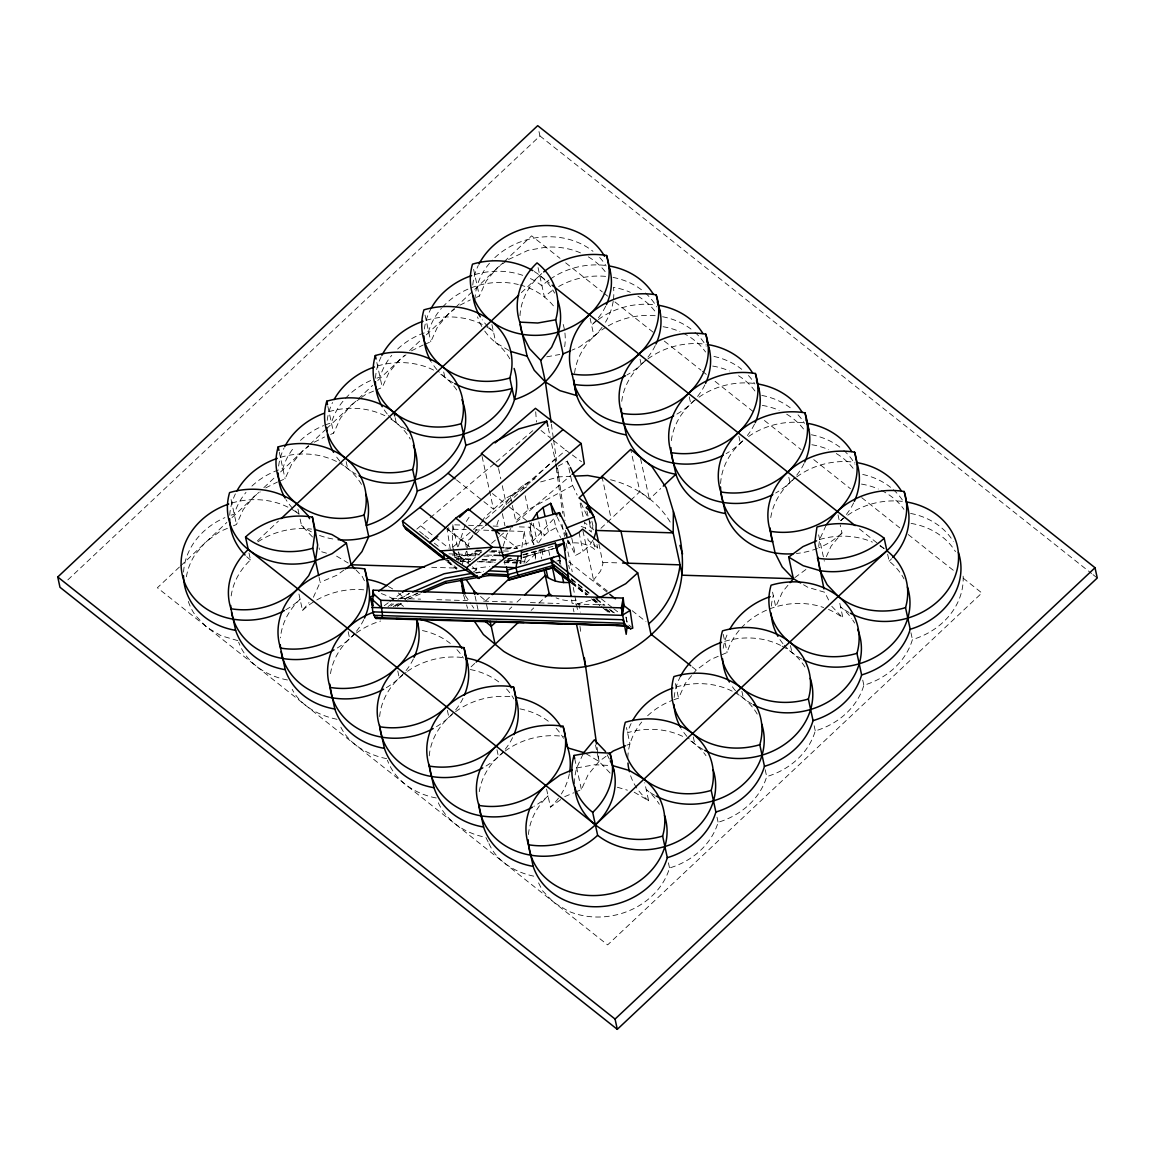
<?xml version="1.0" encoding="UTF-8"?>
<svg xmlns="http://www.w3.org/2000/svg" width="1155" height="1155" viewBox="0 0 1155 1155"><rect width="100%" height="100%" fill="white"/><g stroke="black" fill="none" stroke-linecap="round" stroke-linejoin="round"><path stroke-width="0.75" stroke-dasharray="5 3.75" d="M459.777 525.005L452.76 524.789L452.515 546.026L455.084 557.952M458.16 560.955L458.261 552.104M531.531 522.753C528.846 529.741 529.365 538.591 534.216 544.481M535.314 559.121L535.4 551.585M598.954 543.904L602.939 563.582L600.614 570.96L593.569 580.07L607.357 590.999M818.678 546.503L819.646 539.515L826.403 524.572M521.901 547.297L524.197 531.444L508.893 530.968M523.951 563.236L527.156 553.158M458.318 546.416L466.115 521.757L471.038 514.278M462.202 564.347L469.984 539.688L472.944 535.198M496.895 524.962L498.974 518.364M503.219 546.055L506.857 534.534L510.799 528.528M233.454 525.785L236.486 524.486L243.243 509.543L254.129 496.376L260.236 491.886M279.005 481.39L285.068 478.805L291.825 463.862L302.711 450.695L308.818 446.205M330.619 434.41L333.651 433.125L340.407 418.168L351.293 405.001L360.115 398.518M376.169 390.015L382.233 387.43L388.99 372.488L399.875 359.321L405.983 354.83M313.38 597.279L320.152 582.337L319.069 577.356M424.751 344.32L430.815 341.75L437.572 326.807L448.458 313.64L454.565 309.15M476.365 297.355L479.397 296.07L486.154 281.113L497.04 267.946L507.233 260.467M574.54 783.668A69.849 59.8 -12.2 0 1 576.72 767.945L583.492 753.002M575.334 792.128L581.398 789.558L588.155 774.601L599.041 761.448L607.602 755.153M673.856 699.742A69.849 59.8 -12.2 0 1 678.562 698.183L685.334 683.24L691.859 675.343M826.345 556.638L831.08 546.185L841.966 533.018L840.234 525.034M473.925 533.697L480.812 523.215M481.794 521.714L484.739 517.223L505.457 498.469L529.149 485.562M501.588 510.135L510.452 496.621L522.912 485.331L535.169 478.661M538.62 542.864L542.157 537.479L548.365 531.863L555.93 527.734L553.664 517.281M592.818 540.338L589.281 545.723L583.073 551.339L575.508 555.454L556.089 514.74M298.957 594.06L302.509 610.446L309.035 602.549M692.942 674.015L696.22 670.073L710.484 659.592L727.145 652.503A69.849 59.8 -12.2 0 1 739.994 629.374M787.941 585.282L782.498 591.865L775.727 606.808L772.565 592.169M559.453 512.647L532.21 541.897L505.067 549.462M67.842 579.882L539.934 135.944L538.447 129.086M179.4 567.062L157.383 587.765L607.631 944.891L981.866 592.963L963.198 578.15M180.7 565.849L226.856 522.435M232.011 517.599L258.734 492.463M263.874 487.627L275.439 476.755M280.593 471.919L308.602 445.57M309.887 444.357L325.32 429.848M326.605 428.649L357.184 399.89M358.469 398.677L372.617 385.38M377.757 380.544L404.481 355.408M409.621 350.571L421.2 339.686M426.339 334.849L454.348 308.515M455.633 307.302L502.988 262.777M504.287 261.564L531.632 235.837L560.016 258.345M257.435 540.858L278.442 521.107M521.353 292.677L539.746 275.395L549.39 283.033M507.68 503.392L554.949 458.939L555.945 466.028M487.554 609.291L485.706 600.773L490.933 595.879M525.814 563.062L539.746 549.982L541.58 558.486M509.24 609.392L511.809 606.967M516.964 602.13L522.103 597.294M600.918 528.311L606.014 523.518M607.285 522.32L629.417 501.515M630.717 500.288L639.87 491.684L630.717 449.353M471.081 666.839L474.878 663.273M531.127 610.389L533.697 607.963M538.851 603.127L543.991 598.29M567.509 540.064L568.217 543.326A33.481 28.673 -12.2 0 1 592.76 547.889L595.33 550.011L597.655 547.817L596.962 544.554M639.87 491.684L649.355 499.205L660.732 488.507M517.325 563.034L504.071 562.615L514.697 559.482M558.154 466.144L567.35 461.134L572.635 485.533L528.196 509.73L515.736 521.006L512.344 505.327M423.495 534.563L416.724 529.192L494.802 463.242M496.159 462.072L532.787 430.685M450.306 549.318L447.086 529.019L451.172 525.511M453.02 546.979L472.063 530.665M473.42 529.495L484.292 520.169M485.663 518.999L565.878 450.219L581.514 461.711M453.15 551.397L468.771 562.889L465.552 542.59L473.536 535.761M474.864 534.621L484.277 526.55M471.428 560.608L483.396 550.358L474.691 550.083M491.582 543.341L498.397 537.494M499.769 536.324L506.583 530.463M516.141 522.277L570.7 475.499M461.639 561.72L475.023 551.166L483.873 550.545M508.59 259.471L527.979 250.375L545.925 247.17A69.849 59.8 -12.2 0 1 580.734 252.974M460.008 305.151L470.302 299.925M411.425 350.831L423.235 344.97M361.486 397.522L365.558 394.519L374.653 390.65M314.261 442.206L324.555 436.98M265.679 487.886L277.489 482.025M602.044 327.341A69.849 59.8 -12.2 0 1 594.002 336.336L579.738 346.818L572.158 350.037M343.959 570.007L336.827 575.248L320.152 582.337M384.254 605.711L388.441 602.636M389.841 601.596L401.03 593.381M388.022 606.577L392.267 603.444M397.941 599.286L409.029 593.699M390.794 606.014L393.595 603.964M400.583 598.824L409.419 593.338M393.306 606.736L397.479 603.675M395.183 606.288L399.399 603.199M397.58 605.855L400.467 603.733M397.421 606.288L401.695 603.155M794.813 577.644L806.219 569.271M546.546 788.995L550.459 807.128L563.294 797.686M473.391 571.956L476.423 570.021L476.033 564.882M227.391 528.355L219.811 531.574L205.547 542.07L194.661 555.223A69.849 59.8 -12.2 0 0 186.345 577.125M406.43 598.03L417.865 593.165M404.64 598.911L417.475 593.453M407.614 599.315L421.07 593.641M626.948 745.163L629.98 743.863L626.443 727.477M564.723 796.647L573.818 792.778M556.19 547.932L522.926 557.36M540.641 481.938L558.832 476.871L570.772 476.308M507.406 559.02L510.828 558.067M522.825 554.718L553.664 546.113M508.258 559.265L511.622 558.327M523.374 555.05L541.839 549.896L548.639 550.199L549.751 555.338M523.345 557.085L554.458 548.408M504.071 562.615L516.068 559.265M556.753 561.056L560.218 560.088L561.085 565.228M571.624 599.849L572.1 603.314L578.756 603.516L598.175 598.102M546.763 356.823L559.8 354.484M454.998 557.316L481.029 552.653M472.005 568.765L489.489 566.455M474.705 572.866L483.425 571.306M476.192 573.14L481.332 572.216M576.72 767.945L594.666 764.74L610.865 765.534M505.082 549.015L517.469 548.134L500.822 534.938M468.555 525.294L484.335 525.785M493.113 526.059L500.129 526.276M519.375 526.882L529.871 527.214L533.509 544.048M469.724 546.965L447.086 529.019L466.245 529.625M474.95 529.9L490.24 530.376M491.684 550.617L499.985 550.877M503.407 550.978L510.265 551.195M475.831 550.877L482.848 551.108M491.611 551.383L500.389 551.657M531.892 552.653L535.386 552.754M448.92 553.851L479.57 554.819M486.789 555.05L492.203 555.223M452.269 555.093L476.755 555.873M483.916 556.089L492.867 556.378M522.869 557.331L526.377 557.432M602.953 562.398L618.965 562.904M457.091 558.5L473.319 559.006M482.328 559.294L500.36 559.857M507.493 560.088L521.584 560.522L522.71 562.961L519.375 562.846M456.976 559.208L472.987 559.713M481.88 559.987L496.101 560.435M504.908 560.724L518.436 561.142M520.125 561.2L525.193 561.359M445.599 560.522L449.151 560.637M459.834 560.969L470.518 561.316M479.412 561.59L495.437 562.095M517.7 562.803L504.331 562.384L503.97 559.973M461.148 561.258L470.085 561.547M477.246 561.763L495.134 562.326M431.696 567.307L456.788 568.087M391.848 598.232L420.637 599.142M436.835 599.647L467.414 600.614M483.613 601.12L512.401 602.029M530.39 602.592L559.179 603.502M575.378 604.022L604.166 604.917M505.601 547.701L517.469 548.134M489.648 551.888L505.038 552.653M610.547 479.729C635.452 485.981 658.913 501.588 671.531 524.384M326.504 553.187L319.776 551.209L319.069 547.889M237.858 640.635L221.038 635.712L206.557 627.093L195.368 615.355A69.849 59.8 -12.2 0 1 188.265 601.293M287.451 679.963C266.372 676.065 246.217 662.912 238.652 642.194M617.333 787.234L627.425 790.179M337.043 719.305C319.127 715.595 300.805 706.153 292.186 689.333M386.636 758.647C366.929 754.764 347.179 743.3 339.411 723.983M436.229 797.975C415.15 794.077 394.996 780.924 387.416 760.207M533.726 876.154C515.202 872.357 496.708 861.457 488.969 843.554M508.864 350.441L495.827 342.689A69.849 59.8 -12.2 0 1 484.652 330.951M803.519 584.733L807.865 587.318L824.684 592.241L828.64 600.051M336.596 556.133L348.189 563.034M586.004 753.681L599.041 761.448L610.23 773.186M634.153 792.157L648.634 800.776L644.721 782.657M447.086 529.019L465.552 542.59M539.934 135.944L1091.605 573.53M1093.02 574.656L1097.25 578.005M565.661 262.82L602.318 291.897M603.719 293.009L607.949 296.373M614.994 301.96L653.066 332.149M664.342 341.1L700.998 370.163M702.399 371.289L706.629 374.639M715.089 381.352L755.976 413.779M764.437 420.492L801.079 449.555M813.77 459.618L850.427 488.695M861.702 497.646L899.759 527.835M908.22 534.534L954.737 571.436M859.334 528.889L878.623 544.193M879.995 545.276L884.124 548.553M541.002 430.483L552.061 439.261M553.433 440.358L565.878 450.219M593.785 529.885L584.3 522.363L585.701 528.889M597.655 547.817L588.169 540.295L587.115 535.4M492.42 493.575L504.966 503.522M509.023 506.742L527.994 521.786M529.394 522.897L544.785 535.097M632.175 610.692L645.963 621.621M568.852 561.835L606.996 592.096M456.485 479.917L493.517 509.283L482.025 456.153M692.105 666.81L696.22 670.073M601.178 598.766L612.338 607.602M613.724 608.714L619.311 613.132M571.407 578.799L590.956 594.305M596.529 598.723L604.902 605.364M610.49 609.797L614.677 613.117M571.379 579.449L590.985 594.998M596.586 599.445L603.589 605.003M609.19 609.45L614.792 613.883M625.923 617.073L627.396 623.888L631.424 627.078M571.35 581.384L587.996 594.594M593.54 598.997L600.485 604.498M606.029 608.902L610.187 612.208M572.043 582.365L587.491 594.623M593.107 599.07L600.124 604.643M605.74 609.089L609.956 612.439M571.913 583.275L585.903 594.377M591.504 598.81L599.893 605.465M601.293 606.577L608.281 612.136M571.249 582.9L586.697 595.143M592.313 599.604L599.33 605.177M604.946 609.623L607.761 611.847M421.272 526.276L433.717 536.151M435.103 537.248L448.92 548.221M453.049 551.498L470.922 565.661M472.294 566.759L476.423 570.021M424.852 535.646L428.924 538.865M434.352 543.168L441.138 548.553M447.288 560.334L457.163 568.173M448.241 561.922L456.673 568.621M446.971 561.619L456.543 569.213M480.509 596.471L485.706 600.773M831.788 606.303L842.977 618.041L839.05 599.907M356.058 569.978L362.266 576.504L365.428 582.741M300.112 519.043L301.498 525.424L312.673 537.162M465.263 595.518L470.966 603.95M471.919 605.364L473.81 608.18M607.14 754.691L609.508 759.384M538.562 882.896L542.518 890.707L553.693 902.445L568.188 911.064A69.849 59.8 -12.2 0 0 669.525 867.983A69.849 59.8 -12.2 0 0 718.107 822.288A69.849 59.8 -12.2 0 0 766.689 776.608A69.849 59.8 -12.2 0 0 815.271 730.913A69.849 59.8 -12.2 0 0 863.853 685.233A69.849 59.8 -12.2 0 0 912.436 639.552A69.849 59.8 -12.2 0 0 963.039 574.685M488.19 841.995L485.822 837.317C464.743 833.405 444.588 820.252 437.009 799.534M567.35 461.134L569.603 465.84M572.635 485.533L577.168 495.033M580.936 502.959L587.736 517.209M588.501 518.797L593.02 528.311M555.93 527.734L560.594 537.508M453.439 549.087L456.644 559.713M463.458 594.637L466.043 603.184M466.562 604.888L467.587 608.31M504.215 561.027L504.98 564.42M910.949 632.695L912.436 639.552M887.632 554.227L889.133 561.186A69.849 59.8 -12.2 0 1 904.019 578.929M838.039 514.885L839.555 521.843A69.849 59.8 -12.2 0 0 843.193 518.147M862.742 680.093L863.853 685.233M818.635 534.837L824.309 561.128M788.822 477.289L789.962 482.501M814.159 725.773L815.271 730.913M790.468 645.587L791.969 652.546M738.854 436.215L740.369 443.173M689.275 396.872L690.777 403.831M765.202 769.75L766.689 776.608M741.885 691.282L743.387 698.241M723.232 634.369L727.145 652.503M640.058 359.277L641.184 364.504M640.577 458.636L649.355 499.205M716.995 817.148L718.107 822.288M693.303 736.962L694.805 743.921M675.401 683.529L678.562 698.183M590.09 318.203L594.002 336.336M601.957 476.394L611.111 518.725M668.413 862.828L669.525 867.983M538.057 267.585L544.409 296.994A69.849 59.8 -12.2 0 1 555.613 288.346M591.894 521.179L593.41 528.153M586.928 511.174L588.819 519.88M589.194 521.627L591.447 532.08L588.877 529.957A33.481 28.673 -12.2 0 0 578.135 525.684M593.569 541.868L595.33 550.011M580.157 503.19L583.549 518.884M582.928 530.852L593.569 580.07M578.973 532.368L583.073 551.339M548.264 428.014L550.127 436.604M551.599 443.477L555.656 462.202M556.003 463.834L558.832 476.871M571.783 538.216L575.508 555.454M565.401 530.289L567.163 538.432M561.994 524.37L564.593 536.368M566.094 543.341L572.23 571.725M578.756 603.516L580.619 612.136M568.708 565.271L569.444 568.65M571.638 578.814L577.976 612.381M573.227 608.483L573.977 611.933M558.803 560.06L559.554 563.539M595.446 744.816L599.041 761.448L596.817 745.639M545.723 519.663L548.365 531.863M538.764 521.786L542.157 537.479M541.839 549.896L543.341 556.84M491.915 324.555L495.827 342.689A69.849 59.8 -12.2 0 1 509.86 358.887M533.22 523.287L537.364 542.46M522.912 485.331L523.677 488.825M525.178 495.784L528.196 509.73M530.131 527.185L533.899 544.611M473.622 269.389L479.397 296.07M534.476 552.35L535.978 559.323M574.699 758.575L581.398 789.558M510.452 496.621L511.968 503.58M498.57 468.54L500.794 478.849M502.281 485.721L506.366 504.634M502.338 513.614L504.966 525.814M498.989 550.545L500.115 555.772M443.708 371.982L444.834 377.194M425.04 315.07L430.815 341.75M475.095 596.182L478.04 609.811M452.76 524.789L457.539 546.921M458.636 551.96L460.744 561.734M496.953 749.667L498.455 756.626M395.126 417.662L396.252 422.889M376.833 362.497L382.233 387.43M447.36 710.325L448.862 717.284M397.768 670.997L399.269 677.956M346.154 461.61L347.669 468.569M327.876 406.445L333.651 433.125M348.175 631.655L349.676 638.614M297.947 509.037L299.073 514.249A69.849 59.8 -12.2 0 0 290.714 508.662M279.293 452.125L285.068 478.805M248.989 552.985L250.491 559.944A69.849 59.8 -12.2 0 0 231.058 596.76M231.087 499.552L236.486 524.486M626.154 617.218L627.396 623.888M519.923 560.218L520.53 563.654M524.197 531.444L526.608 546.662M559.742 559.294L560.536 564.607M551.383 424.174L553.361 438.236M553.62 439.983L556.595 461.062M557.591 468.093L565.012 520.587M566.73 532.83L568.217 543.326M579.954 626.371L580.951 633.359M556.205 467.789L562.629 513.296M535.703 411.772L536.469 422.051M475.023 551.166L475.528 558.024M183.573 572.115A69.849 59.8 -12.2 0 1 224.922 517.613M231.116 515.202A69.849 59.8 -12.2 0 1 234.248 514.206A69.849 59.8 -12.2 0 1 245.986 492.391M251.905 486.096A69.849 59.8 -12.2 0 1 282.845 468.511A69.849 59.8 -12.2 0 1 294.568 446.711M910.573 513.426A69.849 59.8 -12.2 0 1 953.265 541.349M862.713 474.445A69.849 59.8 -12.2 0 1 890.548 487.323M893.335 489.677A69.849 59.8 -12.2 0 1 903.672 502.006M332.799 538.966A69.849 59.8 -12.2 0 1 317.567 534.707M311.359 531.834A69.849 59.8 -12.2 0 1 301.498 525.424M300.488 440.402A69.849 59.8 -12.2 0 1 323.617 425.589M325.161 424.982A69.849 59.8 -12.2 0 1 331.427 422.831A69.849 59.8 -12.2 0 1 344.262 399.702M345.417 398.417A69.849 59.8 -12.2 0 1 370.668 380.558M376.862 378.147A69.849 59.8 -12.2 0 1 380.009 377.151A69.849 59.8 -12.2 0 1 391.733 355.336M397.652 349.027A69.849 59.8 -12.2 0 1 428.592 331.456A69.849 59.8 -12.2 0 1 441.441 308.327M563.207 324.44A69.849 59.8 -12.2 0 1 564.622 346.962M442.596 307.042A69.849 59.8 -12.2 0 1 469.363 288.533M470.908 287.913A69.849 59.8 -12.2 0 1 518.306 284.505M520.039 284.939A69.849 59.8 -12.2 0 1 555.598 308.732M558.673 286.512A69.849 59.8 -12.2 0 1 605.971 276.406M613.016 277.417A69.849 59.8 -12.2 0 1 642.584 290.641M645.371 292.995A69.849 59.8 -12.2 0 1 656.618 306.84M613.449 299.506A69.849 59.8 -12.2 0 0 613.507 287.292A69.849 59.8 -12.2 0 1 630.327 292.316M613.204 301.267A69.849 59.8 -12.2 0 1 604.888 323.169M481.808 326.49A69.849 59.8 -12.2 0 1 477.535 316.889M474.994 299.751A69.849 59.8 -12.2 0 1 492.362 260.092M494.816 257.666A69.849 59.8 -12.2 0 1 592.991 251.314M599.676 257.493A69.849 59.8 -12.2 0 1 606.115 265.982M841.966 533.018A69.849 59.8 -12.2 0 1 818.837 547.831M817.292 548.437A69.849 59.8 -12.2 0 1 796.373 553.519M811.388 434.756A69.849 59.8 -12.2 0 1 840.956 447.996M843.742 450.349A69.849 59.8 -12.2 0 1 854.974 464.195M761.795 395.414A69.849 59.8 -12.2 0 1 791.363 408.653M798.047 414.847A69.849 59.8 -12.2 0 1 804.486 423.336M713.949 356.433A69.849 59.8 -12.2 0 1 741.77 369.326M748.454 375.505A69.849 59.8 -12.2 0 1 754.894 383.994M574.555 373.152A69.849 59.8 -12.2 0 1 606.722 326.75M608.266 325.854A69.849 59.8 -12.2 0 1 657.354 315.936M662.609 316.744A69.849 59.8 -12.2 0 1 692.177 329.984M694.964 332.337A69.849 59.8 -12.2 0 1 706.21 346.182M519.981 315.734A69.849 59.8 -12.2 0 1 542.33 273.071M534.303 271.541A69.849 59.8 -12.2 0 1 554.617 293.139M655.289 345.518A69.849 59.8 -12.2 0 1 644.822 360.808M643.638 362.064A69.849 59.8 -12.2 0 1 626.92 374.985M548.769 280.203A69.849 59.8 -12.2 0 0 541.998 285.834A69.849 59.8 -12.2 0 0 527.503 277.2M550.213 279.164A69.849 59.8 -12.2 0 1 607.111 265.664M605.696 306.191A69.849 59.8 -12.2 0 1 591.591 325.161A69.849 59.8 -12.2 0 1 596.933 320.614M489.287 327.919A69.849 59.8 -12.2 0 0 493.416 331.514A69.849 59.8 -12.2 0 0 485.042 325.912M487.988 326.634A69.849 59.8 -12.2 0 1 482.227 319.776M472.77 285.068A69.849 59.8 -12.2 0 1 478.286 265.462M704.882 384.86A69.849 59.8 -12.2 0 1 695.57 398.85M694.415 400.135A69.849 59.8 -12.2 0 1 676.512 414.313M598.348 319.531A69.849 59.8 -12.2 0 1 654.943 304.761M754.475 424.188A69.849 59.8 -12.2 0 1 747.357 435.536M742.824 440.734A69.849 59.8 -12.2 0 1 726.105 453.655M621.736 401.319A69.849 59.8 -12.2 0 1 646.526 359.941M647.941 358.873A69.849 59.8 -12.2 0 1 706.297 344.334M453.193 382.796A69.849 59.8 -12.2 0 1 438.149 371.015M436.951 369.658A69.849 59.8 -12.2 0 1 431.71 362.526M424.376 329.002A69.849 59.8 -12.2 0 1 431.248 308.197M474.763 274.601A69.849 59.8 -12.2 0 1 524.312 275.915M356.029 474.171A69.849 59.8 -12.2 0 1 340.985 462.375M339.787 461.033A69.849 59.8 -12.2 0 1 336.48 456.831M327.212 420.362A69.849 59.8 -12.2 0 1 332.539 402.518M377.584 365.976A69.849 59.8 -12.2 0 1 434.959 370.784M440.806 374.263A69.849 59.8 -12.2 0 1 457.958 391.877M406.112 429.299A69.849 59.8 -12.2 0 1 388.369 415.352M387.214 413.966A69.849 59.8 -12.2 0 1 383.128 408.206M375.49 378.205A69.849 59.8 -12.2 0 1 381.121 356.837M426.181 320.296A69.849 59.8 -12.2 0 1 483.541 325.104M299.073 514.249A69.849 59.8 -12.2 0 1 293.659 509.384M292.403 508.07A69.849 59.8 -12.2 0 1 285.949 499.581M278.629 466.057A69.849 59.8 -12.2 0 1 283.957 448.212M329.002 411.656A69.849 59.8 -12.2 0 1 384.86 415.699M390.809 419.034A69.849 59.8 -12.2 0 1 410.27 439.088M250.491 559.944A69.849 59.8 -12.2 0 1 246.362 556.349M229.73 515.26A69.849 59.8 -12.2 0 1 235.375 493.892M280.42 457.351A69.849 59.8 -12.2 0 1 337.794 462.159M339.296 462.967A69.849 59.8 -12.2 0 1 362.54 486.313M285.819 609.768A69.849 59.8 -12.2 0 0 300.083 599.272A69.849 59.8 -12.2 0 0 280.463 637.863M231.837 503.031A69.849 59.8 -12.2 0 1 289.212 507.839M853.66 502.873A69.849 59.8 -12.2 0 1 844.348 516.863M720.605 483.512A69.849 59.8 -12.2 0 1 742.954 440.849M748.584 436.503A69.849 59.8 -12.2 0 1 803.707 422.773M804.068 463.53A69.849 59.8 -12.2 0 1 793.601 478.82M792.417 480.076A69.849 59.8 -12.2 0 1 775.698 492.997M671.329 440.661A69.849 59.8 -12.2 0 1 697.533 398.215M698.992 397.161A69.849 59.8 -12.2 0 1 755.89 383.662M891.602 558.746A69.849 59.8 -12.2 0 1 889.133 561.186M770.76 517.57A69.849 59.8 -12.2 0 1 795.304 477.953M796.719 476.885A69.849 59.8 -12.2 0 1 855.075 462.332M848.925 612.468A69.849 59.8 -12.2 0 1 840.551 606.866A69.849 59.8 -12.2 0 1 851.74 618.604M840.826 520.674A69.849 59.8 -12.2 0 1 846.312 516.213M847.77 515.173A69.849 59.8 -12.2 0 1 906.415 501.949M819.646 539.515A69.849 59.8 -12.2 0 1 872.4 542.114M879.995 545.997A69.849 59.8 -12.2 0 1 884.239 548.755M801.844 658.956A69.849 59.8 -12.2 0 1 784.086 645.01M782.931 643.638A69.849 59.8 -12.2 0 1 778.845 637.878M771.338 606.115A69.849 59.8 -12.2 0 1 773.316 595.648M751.761 703.828A69.849 59.8 -12.2 0 1 736.717 692.047M735.504 690.704A69.849 59.8 -12.2 0 1 732.212 686.503M723.189 648.273A69.849 59.8 -12.2 0 1 728.271 632.189M852.736 620.062A69.849 59.8 -12.2 0 1 854.585 623.065M703.164 749.523A69.849 59.8 -12.2 0 1 688.135 737.742M686.922 736.385A69.849 59.8 -12.2 0 1 681.681 729.253M674.173 697.49A69.849 59.8 -12.2 0 1 680.439 676.397M724.734 641.328A69.849 59.8 -12.2 0 1 780.578 645.356M782.108 646.136A69.849 59.8 -12.2 0 1 806.002 668.745M654.582 795.203A69.849 59.8 -12.2 0 1 646.223 789.601A69.849 59.8 -12.2 0 1 659.346 804.284M631.106 723.564A69.849 59.8 -12.2 0 0 627.569 732.703A69.849 59.8 -12.2 0 1 684.944 737.511M676.151 687.008A69.849 59.8 -12.2 0 1 733.526 691.831M735.028 692.639A69.849 59.8 -12.2 0 1 758.272 715.985M690.777 740.99A69.849 59.8 -12.2 0 1 705.979 755.659M528.427 834.545A69.849 59.8 -12.2 0 1 548.048 795.954A69.849 59.8 -12.2 0 1 533.783 806.435M429.241 755.875A69.849 59.8 -12.2 0 1 454.204 712.736M455.633 711.653A69.849 59.8 -12.2 0 1 512.214 696.884M479.253 791.68A69.849 59.8 -12.2 0 1 503.797 752.064M505.226 750.995A69.849 59.8 -12.2 0 1 563.568 736.457M512.575 737.641A69.849 59.8 -12.2 0 1 504.374 750.317M503.262 751.645A69.849 59.8 -12.2 0 1 484.19 767.108M379.649 716.533A69.849 59.8 -12.2 0 1 406.04 672.326M407.484 671.286A69.849 59.8 -12.2 0 1 462.621 657.542M462.982 698.313A69.849 59.8 -12.2 0 1 454.781 710.989M453.67 712.303A69.849 59.8 -12.2 0 1 434.598 727.765M330.489 673.668A69.849 59.8 -12.2 0 1 355.018 634.066M356.447 632.983A69.849 59.8 -12.2 0 1 380.616 621.044M413.389 658.971A69.849 59.8 -12.2 0 1 385.005 688.438M388.398 586.523A69.849 59.8 -12.2 0 1 392.815 589.064M398.258 592.934A69.849 59.8 -12.2 0 1 407.296 601.842M363.796 619.643A69.849 59.8 -12.2 0 1 355.596 632.319M354.484 633.633A69.849 59.8 -12.2 0 1 335.412 649.096M257.94 541.825A69.849 59.8 -12.2 0 1 311.59 529.106M741.149 628.075A69.849 59.8 -12.2 0 1 767.931 609.58M769.475 608.959A69.849 59.8 -12.2 0 1 823.645 607.53M828.482 609.407A69.849 59.8 -12.2 0 1 842.977 618.041M648.634 800.776A69.849 59.8 -12.2 0 1 630.356 774.991M627.815 757.853A69.849 59.8 -12.2 0 1 641.718 722.063M647.623 715.754A69.849 59.8 -12.2 0 1 672.311 700.334M302.509 610.446A69.849 59.8 -12.2 0 1 315.228 600.86M316.773 599.965A69.849 59.8 -12.2 0 1 365.846 590.046M381.352 593.598A69.849 59.8 -12.2 0 1 393.783 599.358M400.684 604.094A69.849 59.8 -12.2 0 1 403.47 606.447M569.357 773.821A69.849 59.8 -12.2 0 1 561.344 793.961M558.5 798.134A69.849 59.8 -12.2 0 1 550.459 807.128M519.894 708.867A69.849 59.8 -12.2 0 1 549.448 722.106M556.133 728.3A69.849 59.8 -12.2 0 1 563.481 738.305M470.302 669.539A69.849 59.8 -12.2 0 1 499.855 682.764M506.54 688.957A69.849 59.8 -12.2 0 1 513.888 698.963M422.441 630.558A69.849 59.8 -12.2 0 1 450.277 643.436M456.947 649.615A69.849 59.8 -12.2 0 1 463.4 658.105M911.064 523.403A69.849 59.8 -12.2 0 1 955.488 551.628M861.471 484.075A69.849 59.8 -12.2 0 1 878.276 488.998M881.381 490.427A69.849 59.8 -12.2 0 1 903.946 509.355M811.878 444.733A69.849 59.8 -12.2 0 1 828.684 449.656M836.292 453.54A69.849 59.8 -12.2 0 1 854.354 470.013M762.286 405.391A69.849 59.8 -12.2 0 1 779.091 410.314M786.699 414.197A69.849 59.8 -12.2 0 1 804.761 430.685M712.693 366.063A69.849 59.8 -12.2 0 1 729.498 370.986M738.55 375.75A69.849 59.8 -12.2 0 1 755.182 391.343M663.1 326.721A69.849 59.8 -12.2 0 1 679.92 331.644M683.009 333.088A69.849 59.8 -12.2 0 1 705.59 352.015M637.921 296.2A69.849 59.8 -12.2 0 1 655.997 312.673M588.328 256.858A69.849 59.8 -12.2 0 1 606.404 273.331M576.244 600.138A33.481 28.673 -12.2 0 1 556.06 597.842"/><path stroke-width="1.5" d="M461.957 585.96L462.938 592.919M627.858 563.192L620.957 531.228L579.016 497.964L630.717 449.353L651.925 466.577L666.175 487.684L673.408 511.636L673.163 532.874L682.316 575.204L793.384 578.698L800.632 583.015M673.408 511.636C685.882 550.834 688.885 593.511 659.722 626.241C640.202 647.58 613.955 661.238 585.643 666.594A111.804 95.735 -12.2 0 1 503.71 651.377L483.396 634.543L473.897 620.48M627.006 627.367L626.198 634.312L621.347 607.877L623.209 598.073L373.108 590.191C373.873 599.474 369.571 610.331 375.895 618.445L626.804 625.793M318.708 575.681L312.774 548.235L314.954 532.527L312.413 517.108A69.849 59.8 -12.2 0 0 245.539 537.017L248.238 549.506A69.849 59.8 -12.2 0 0 230.957 608.743L235.634 630.341A69.849 59.8 -12.2 0 0 285.227 669.683A69.849 59.8 -12.2 0 0 334.82 709.011A69.849 59.8 -12.2 0 0 384.413 748.353A69.849 59.8 -12.2 0 0 434.006 787.696A69.849 59.8 -12.2 0 0 483.599 827.023A69.849 59.8 -12.2 0 0 533.177 866.366A69.849 59.8 -12.2 0 0 600.773 906.588A69.849 59.8 -12.2 0 0 667.301 857.689A69.849 59.8 -12.2 0 0 715.883 812.008A69.849 59.8 -12.2 0 0 764.466 766.314A69.849 59.8 -12.2 0 0 813.048 720.633A69.849 59.8 -12.2 0 0 861.63 674.939A69.849 59.8 -12.2 0 0 910.212 629.258A69.849 59.8 -12.2 0 0 958.419 552.451M521.252 559.049L521.396 550.834M623.209 598.073L623.96 605.552L622.097 615.355L371.982 607.472M520.198 576.951L517.96 575.291L515.939 567.755L518.104 556.537M376.689 617.911L376.934 617.145L378.046 617.954L375.895 618.445M593.699 538.995L596.038 531.618L596.124 524.081L593.959 516.906L570.353 467.414M554.14 567.495L509.081 580.055L506.439 567.033M514.119 368.474A69.849 59.8 -12.2 0 1 465.898 445.281C458.723 467.688 439.362 484.003 417.316 490.962A69.849 59.8 -12.2 0 1 338.112 539.674M702.89 333.492A69.849 59.8 -12.2 0 0 658.466 305.267L656.199 294.828A69.849 59.8 -12.2 0 1 572.057 373.96L576.72 395.573L559.915 390.65L545.42 382.016L534.245 370.279L527.128 356.231L519.764 322.13A69.849 59.8 -12.2 0 1 537.046 262.892A69.849 59.8 -12.2 0 1 555.699 319.805L563.062 353.906C555.887 376.313 536.526 392.628 514.48 399.587L509.817 377.988A69.849 59.8 -12.2 0 1 423.914 309.858A69.849 59.8 -12.2 0 1 509.817 377.988M532.469 519.808L536.887 513.08L543.081 507.464L550.646 503.335L556.089 514.74M345.374 568.953L351.091 564.766L361.977 551.599L368.734 536.642L364.056 515.043A69.849 59.8 -12.2 0 1 278.167 446.913L278.918 450.392M551.137 422.427L545.42 382.016L540.742 360.418L551.628 347.251L558.399 332.293A69.849 59.8 -12.2 0 0 558.024 301.181M583.492 753.002L594.377 739.835L605.552 751.573M826.403 524.572L837.288 511.405A69.849 59.8 -12.2 0 1 904.163 491.51L906.415 501.949A69.849 59.8 -12.2 0 1 952.485 582.264A69.849 59.8 -12.2 0 1 850.427 613.276M790.121 582.654L793.384 578.698L788.706 557.1L802.97 546.604L816.614 540.814M57.75 576.995L537.71 125.664L1095.027 567.726L1097.25 578.005L617.29 1029.336L59.973 587.274L57.75 576.995L615.066 1019.057L617.29 1029.336M281.069 518.638L518.725 295.146M546.777 421.127L498.195 466.822L481.462 453.54L493.416 442.726L518.682 428.967L546.777 421.127L547.889 426.296M499.436 533.827L468.266 509.11L455.835 518.133L429.689 542.72L437.716 536.396M459.546 517.31L468.266 509.11M492.232 594.652L509.182 578.713M496.376 621.477L491.236 626.328L484.725 620.928M524.673 594.868L545.261 575.522C552.133 581.413 561.792 583.289 570.628 582.293M476.149 662.089L518.263 622.473M545.276 597.077L549.145 593.453L544.164 570.411M663.259 486.125L675.906 474.243L671.243 452.63A69.849 59.8 -12.2 0 1 755.384 373.498L759.023 390.318M823.963 588.92L814.766 542.735L816.946 527.027A69.849 59.8 -12.2 0 1 884.181 538.244L886.881 550.747L595.388 824.858L248.238 549.506M615.066 1019.057L1095.027 567.726M503.493 557.735L503.017 555.555L571.407 536.498L578.973 532.368L582.553 529.134L637.704 572.88L625.75 583.694L599.792 597.655L550.921 558.89L553.591 557.259M648.72 623.816C666.074 609.176 677.306 587.188 680.064 564.838L622.531 563.019M444.213 559.424L405.506 528.73L403.427 525.554L402.474 521.136L419.871 507.435L481.649 454.464L481.462 453.54M495.105 442.928L535.458 408.336L581.138 443.506L584.343 463.805L572.072 474.33M468.843 510.366L562.673 429.92M485.634 525.381L581.138 443.506M455.835 518.133L492.492 547.21L440.069 550.964L466.447 567.726L492.492 547.21L503.912 547.629M402.474 521.136L457.625 564.882L478.978 578.453L507.839 555.714M312.413 517.108L315.113 529.611L331.918 534.534L346.413 543.153L332.149 553.635L315.474 560.724L308.717 575.681L297.831 588.848A69.849 59.8 -12.2 0 1 230.957 608.743M372.444 605.913L370.091 597.554L372.964 595.446M378.681 591.23L395.847 578.612L439.376 560.103L448.053 558.558M402.431 592.356L405.217 590.292L444.112 573.761L466.779 569.704M609.032 754.1L613.305 750.952L625.433 745.798M623.96 605.552L630.139 610.446L622.097 615.355L623.296 604.917L623.714 606.837L622.964 599.358M556.19 547.932L563.943 543.254L555.382 545.636M380.269 618.589L381.785 617.781L382.522 615.601L380.702 600.282L372.574 592.977M563.062 353.906L570.642 350.687M412.653 591.952L445.065 578.179L471.211 573.501M421.127 591.779L445.628 581.355L477.275 575.695M424.203 592.255L445.772 583.087M572.187 769.88L560.06 775.034L545.795 785.516A69.849 59.8 -12.2 0 0 528.514 844.753L533.177 866.366M566.325 528.08L593.959 516.906L589.685 510.582L586.177 507.68L588.501 505.486L590.017 512.459M372.95 611.876L623.05 619.759L625.072 625.447L630.587 628.811L632.767 628.147L630.139 610.446M571.407 536.498L559.453 512.647L495.278 530.535L503.017 555.555M522.046 552.393L555.295 543.124L559.901 558.616M507.42 570.122L559.265 555.671M508.373 574.54L553.288 562.023M508.994 577.803L553.981 565.257M509.225 579.68L554.357 567.091M555.699 319.805L537.754 323.01L519.764 322.13M482.545 574.757L487.814 573.804L509.095 574.858M445.469 583.261L489.258 575.421M574.699 758.575L574.021 755.457L591.966 752.251L609.956 753.132L613.738 770.616M574.179 476.149L587.837 475.514L601.813 478.098M507.117 526.507L512.372 526.666M491.915 530.434L507.189 530.91M494.008 555.281L520.616 556.118M346.413 543.153L351.091 564.766L424.535 567.076M380.702 600.282L621.347 607.877M373.96 615.326L624.061 623.209L628.392 628.219M374.971 617.564L625.072 625.447L626.313 626.429M396.064 618.531L415.901 619.152M432.114 619.658L450.147 620.235M468.165 620.798L488.002 621.419M506.02 621.996L524.052 622.559M542.085 623.123L561.908 623.758M578.135 624.263L597.958 624.884M615.99 625.461L624.999 625.736M493.012 566.629L515.939 567.755M488.666 570.772L508.07 571.725M488.623 575.421L508.344 576.403M510.322 351.308L527.128 356.231M584.56 752.815L567.74 747.891L563.077 726.293A69.849 59.8 -12.2 0 0 478.921 805.425L483.599 827.023M610.288 760.943L612.655 765.621L629.475 770.544L643.97 779.177A69.849 59.8 -12.2 0 1 662.624 836.076L667.301 857.689M405.506 528.73L418.124 538.042M788.706 557.1L803.201 565.719L820.007 570.642L827.124 584.69L838.299 596.428A69.849 59.8 -12.2 0 0 905.534 607.66L910.212 629.258M552.133 285.227L855.205 525.612M601.957 476.394L673.163 532.874L596.038 530.434L598.593 542.215M558.948 553.981L566.022 559.583M609.826 594.334L615.485 598.824M448.256 473.391L455.113 478.834M690.733 665.713L650.958 634.167L637.704 572.88M550.921 558.89L551.873 563.308L568.621 576.59M551.873 563.308L553.303 567.076L569.949 580.286M560.81 573.457L563.626 575.681M566.426 577.919L570.642 581.254M628.06 626.804L630.587 628.811M553.303 567.076L555.122 569.964L570.512 582.163M569.848 581.788L555.122 569.964M419.871 507.435L445.729 527.936M403.427 525.554L444.458 558.096L443.506 553.678M420.868 540.208L439.997 555.396M549.145 593.453L551.715 595.576M466.245 579.608L473.998 591.071L477.896 594.305M466.447 567.726L478.978 578.453M370.091 597.554L381.453 607.761M793.384 578.698L782.195 566.961L775.092 552.913L770.428 531.3A69.849 59.8 -12.2 0 0 854.57 452.168L856.822 462.606A69.849 59.8 -12.2 0 1 854.368 501.371M540.742 360.418L529.567 348.68L522.464 334.618A69.849 59.8 -12.2 0 1 520.241 324.425M351.091 564.766L354.816 568.679M309.583 518.682L308.01 515.563L296.821 503.825A69.849 59.8 -12.2 0 0 229.585 492.593A69.849 59.8 -12.2 0 0 315.474 560.724L317.654 545.016L315.113 529.611M509.081 580.055L507.651 576.287M623.05 619.759L624.494 623.541M679.977 545.405L682.562 553.967M460.614 580.128L464.743 593.8M555.295 543.124L557.591 553.332M793.081 553.794A69.849 59.8 -12.2 0 1 725.499 513.571L720.836 491.972A69.849 59.8 -12.2 0 1 804.977 412.84L808.616 429.66M856.952 653.34A69.849 59.8 -12.2 0 0 771.064 585.21A69.849 59.8 -12.2 0 0 856.952 653.34L861.63 674.939M808.37 699.02A69.849 59.8 -12.2 0 0 722.481 630.89A69.849 59.8 -12.2 0 0 808.37 699.02L813.048 720.633M725.499 513.571A69.849 59.8 -12.2 0 1 675.906 474.243A69.849 59.8 -12.2 0 1 626.313 434.901L621.65 413.302A69.849 59.8 -12.2 0 1 705.792 334.17L708.058 344.609A69.849 59.8 -12.2 0 1 752.483 372.82M708.737 347.799L709.43 350.99M759.788 744.715A69.849 59.8 -12.2 0 1 673.899 676.585A69.849 59.8 -12.2 0 1 759.788 744.715L764.466 766.314M659.144 308.457L659.837 311.648M543.687 271.945A69.849 59.8 -12.2 0 1 606.606 255.5L608.873 265.924A69.849 59.8 -12.2 0 1 606.404 304.689M609.219 267.527L610.244 272.32M711.206 790.395A69.849 59.8 -12.2 0 0 625.317 722.265A69.849 59.8 -12.2 0 0 711.206 790.395L715.883 812.008M559.453 512.647L560.189 515.996M565.416 550.025L562.99 538.836L571.133 596.399M550.646 503.335L552.913 513.802M576.489 624.263L585.643 666.594M561.806 573.948L563.683 582.611M543.081 507.464L544.972 516.169M552.35 567.336L555.31 581.066M536.887 513.08L538.013 518.306M545.954 568.982L547.831 577.644M574.021 755.457A69.849 59.8 -12.2 0 0 592.688 812.369L597.64 835.296A69.849 59.8 -12.2 0 0 681.551 839.425A69.849 59.8 -12.2 0 0 713.097 769.706M376.082 359.017L375.332 355.538A69.849 59.8 -12.2 0 0 461.235 423.668L465.898 445.281M434.006 787.696L429.328 766.083A69.849 59.8 -12.2 0 0 513.484 686.951L516.429 700.58M490.124 621.217L495.105 644.259M473.998 591.071L474.734 594.479M461.581 578.482L464.902 593.814M384.413 748.353L379.735 726.74A69.849 59.8 -12.2 0 0 463.891 647.623L467.515 664.443M327.5 404.698L326.75 401.218A69.849 59.8 -12.2 0 1 412.653 469.363L417.316 490.962M393.985 412.451L394.736 415.93M416.897 620.307L417.937 625.1M371.592 598.896L373.065 605.711M285.227 669.683L280.55 648.071A69.849 59.8 -12.2 0 1 364.706 568.939L366.958 579.377A69.849 59.8 -12.2 0 1 364.504 618.142M373.657 612.164A69.849 59.8 -12.2 0 0 330.142 687.413L334.82 709.011M817.74 556.941L820.007 570.642A69.849 59.8 -12.2 0 0 904.163 491.51M584.401 657.845L596.558 743.878M373.108 590.191L373.7 596.168M566.556 744.643A69.849 59.8 -12.2 0 1 569.66 772.074M235.634 630.341A69.849 59.8 -12.2 0 1 183.486 575.594M629.388 771.67A69.849 59.8 -12.2 0 1 627.959 763.051M606.606 255.5A69.849 59.8 -12.2 0 1 589.339 314.723C563.062 338.805 520.024 342.948 491.164 321.076A69.849 59.8 -12.2 0 1 472.496 264.163A69.849 59.8 -12.2 0 1 532.845 270.645M705.792 334.17A69.849 59.8 -12.2 0 1 621.65 413.302M572.057 373.96A69.849 59.8 -12.2 0 1 656.199 294.828M480.292 316.831A69.849 59.8 -12.2 0 1 472.9 295.521M479.036 263.99A69.849 59.8 -12.2 0 1 541.594 225.687A69.849 59.8 -12.2 0 1 604.599 256.338M657.267 302.004A69.849 59.8 -12.2 0 1 655.997 344.017M625.49 375.765A69.849 59.8 -12.2 0 1 574.309 384.398A69.849 59.8 -12.2 0 0 673.639 415.872M608.873 265.924A69.849 59.8 -12.2 0 1 653.297 294.15M755.384 373.498A69.849 59.8 -12.2 0 1 671.243 452.63M706.86 341.346A69.849 59.8 -12.2 0 1 705.59 383.359M375.332 355.538A69.849 59.8 -12.2 0 1 461.235 423.668M412.653 469.363A69.849 59.8 -12.2 0 1 326.75 401.218M454.695 383.604A69.849 59.8 -12.2 0 0 512.069 388.427A69.849 59.8 -12.2 0 1 407.643 430.079M430.801 360.995A69.849 59.8 -12.2 0 1 423.986 336.004M431.248 308.197A69.849 59.8 -12.2 0 1 471.615 275.612M382.218 406.69A69.849 59.8 -12.2 0 1 375.404 381.684M381.872 355.35A69.849 59.8 -12.2 0 1 423.033 321.292M461.928 399.731A69.849 59.8 -12.2 0 1 439.232 467.732A69.849 59.8 -12.2 0 1 359.046 475.759M333.636 452.37A69.849 59.8 -12.2 0 1 327.37 434.323M326.981 430.844A69.849 59.8 -12.2 0 1 326.822 427.379M334.084 399.572A69.849 59.8 -12.2 0 1 374.451 366.987M278.167 446.913A69.849 59.8 -12.2 0 1 364.056 515.043M413.346 445.411A69.849 59.8 -12.2 0 1 366.323 525.482A69.849 59.8 -12.2 0 0 365.947 494.354M285.054 498.065A69.849 59.8 -12.2 0 1 278.24 473.059M284.707 446.725A69.849 59.8 -12.2 0 1 324.295 413.216M245.077 555.064A69.849 59.8 -12.2 0 1 229.657 518.739M236.905 490.947A69.849 59.8 -12.2 0 1 277.287 458.347M804.977 412.84A69.849 59.8 -12.2 0 1 720.836 491.972M756.453 380.674A69.849 59.8 -12.2 0 1 755.182 422.701M723.232 455.2A69.849 59.8 -12.2 0 1 621.347 408.321M806.046 420.016A69.849 59.8 -12.2 0 1 804.775 462.029M772.825 494.542A69.849 59.8 -12.2 0 1 670.94 447.664M757.637 383.936A69.849 59.8 -12.2 0 1 802.075 412.162M770.428 531.3A69.849 59.8 -12.2 0 1 854.57 452.168M720.532 486.991A69.849 59.8 -12.2 0 0 772.681 541.738A69.849 59.8 -12.2 0 1 770.183 528.066M807.23 423.279A69.849 59.8 -12.2 0 1 851.668 451.504M906.415 501.949A69.849 59.8 -12.2 0 1 892.786 557.49M856.822 462.606A69.849 59.8 -12.2 0 1 901.261 490.832M886.881 550.747A69.849 59.8 -12.2 0 1 905.534 607.66M907.426 586.971A69.849 59.8 -12.2 0 1 881.944 652.864A69.849 59.8 -12.2 0 1 803.36 659.736M777.95 636.347A69.849 59.8 -12.2 0 1 771.179 613.088M857.66 629.388A69.849 59.8 -12.2 0 1 834.242 697.923A69.849 59.8 -12.2 0 1 753.262 704.651M729.368 682.042A69.849 59.8 -12.2 0 1 722.597 658.769M729.801 629.244A69.849 59.8 -12.2 0 1 770.168 596.644M810.261 678.346A69.849 59.8 -12.2 0 1 784.043 744.744A69.849 59.8 -12.2 0 1 704.666 750.331M680.786 727.722A69.849 59.8 -12.2 0 1 674.015 704.463M680.439 676.397A69.849 59.8 -12.2 0 1 721.586 642.339M662.624 836.076A69.849 59.8 -12.2 0 1 574.699 787.133M761.679 724.026A69.849 59.8 -12.2 0 1 735.461 790.424A69.849 59.8 -12.2 0 1 656.083 796.026M632.637 720.619A69.849 59.8 -12.2 0 1 673.004 688.019M612.655 765.621A69.849 59.8 -12.2 0 1 528.514 844.753M664.515 815.401A69.849 59.8 -12.2 0 1 607.415 894.317A69.849 59.8 -12.2 0 1 528.225 839.786M597.64 835.296A69.849 59.8 -12.2 0 1 524.009 853.747A69.849 59.8 -12.2 0 1 478.791 803.923M563.077 726.293A69.849 59.8 -12.2 0 1 478.921 805.425M429.328 766.083A69.849 59.8 -12.2 0 1 513.484 686.951M379.735 726.74A69.849 59.8 -12.2 0 1 463.891 647.623M532.368 807.23A69.849 59.8 -12.2 0 1 429.198 764.581M561.07 727.13A69.849 59.8 -12.2 0 0 515.736 697.389A69.849 59.8 -12.2 0 1 513.932 734.638M482.776 767.887A69.849 59.8 -12.2 0 1 379.605 725.253M466.144 658.047A69.849 59.8 -12.2 0 1 511.477 687.803M416.681 620.221A69.849 59.8 -12.2 0 1 330.142 687.413M464.945 654.798A69.849 59.8 -12.2 0 1 464.339 695.296M433.183 728.56A69.849 59.8 -12.2 0 1 329.897 684.179M420.03 619.383A69.849 59.8 -12.2 0 1 461.885 648.46M364.706 568.939A69.849 59.8 -12.2 0 1 280.55 648.071M417.056 620.365A69.849 59.8 -12.2 0 1 414.082 657.469M383.59 689.217A69.849 59.8 -12.2 0 1 281.098 651.781M280.578 648.316A69.849 59.8 -12.2 0 1 280.304 644.837M366.958 579.377A69.849 59.8 -12.2 0 1 386.867 585.744M333.997 649.89A69.849 59.8 -12.2 0 1 231.505 612.439M230.986 608.974A69.849 59.8 -12.2 0 1 230.711 605.494M284.404 610.547A69.849 59.8 -12.2 0 1 186.966 587.736A69.849 59.8 -12.2 0 1 228.704 504.042M609.956 753.132A69.849 59.8 -12.2 0 1 592.688 812.369M312.774 548.235A69.849 59.8 -12.2 0 1 245.539 537.017M884.181 538.244A69.849 59.8 -12.2 0 1 817.307 558.154M626.313 434.901A69.849 59.8 -12.2 0 1 574.179 380.154"/></g></svg>
